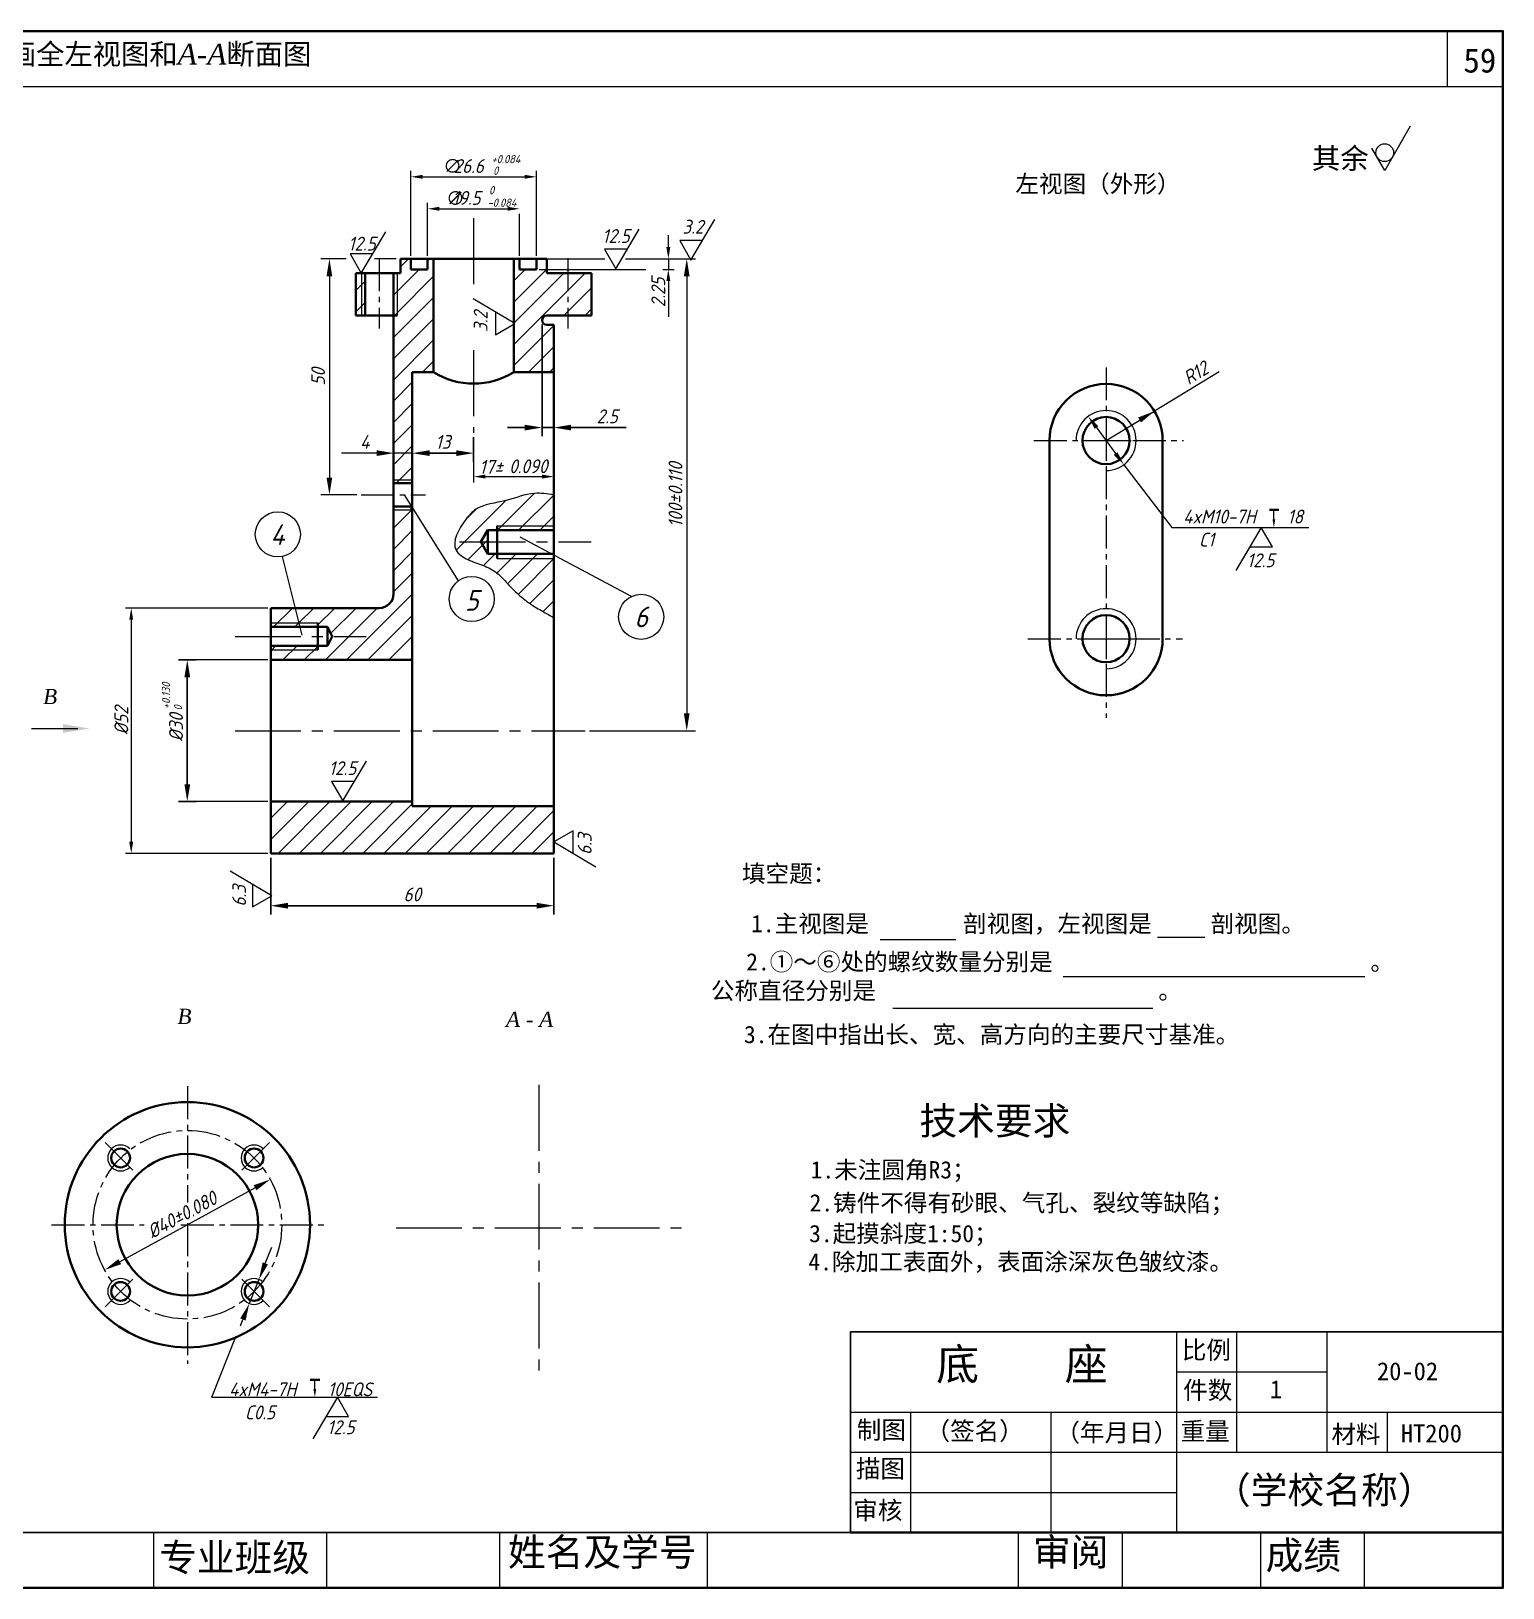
# Model space of a CAD drawing. Header units: millimetres. Extents: x 432 to 762, y 577 to 802.
# Drawn here: x 548.8 to 761.6, y 576.6 to 801.6 of the extents above; entities that cross this region are included whole.
import ezdxf

# ---------------------------------------------------------------- set-up
doc = ezdxf.new("R2010")
doc.units = ezdxf.units.MM
doc.header["$LTSCALE"] = 0.5
doc.linetypes.add('CENTER2', pattern=[28.575, 19.05, -3.175, 3.175, -3.175])
doc.layers.get('0').update_dxf_attribs({"lineweight": 40})
for name, color, linetype, lineweight in [('出图', 7, 'Continuous', 15), ('剖面线', 7, 'Continuous', 9), ('点画线', 7, 'CENTER2', 15), ('粗', 7, 'Continuous', 40), ('细线', 7, 'Continuous', 15)]:
    doc.layers.add(name, color=color, linetype=linetype, lineweight=lineweight)
doc.styles.add('style1', font='SIMFANG.TTF', dxfattribs={"height": 2})
doc.styles.add('style2', font='SIMFANG.TTF', dxfattribs={"height": 2})
doc.styles.add('style3', font='SIMFANG.TTF', dxfattribs={"height": 2.5})
doc.styles.add('数字', font='isocp.shx', dxfattribs={"oblique": 15, "height": 2})
doc.dimstyles.new('ISO-25', dxfattribs={"dimtxt": 2, "dimasz": 2.5, "dimexe": 1.25, "dimexo": 0.625, "dimtad": 1, "dimdec": 0, "dimtxsty": '数字', "dimcen": 2.5, "dimadec": 0, "dimazin": 0, "dimtfac": 1, "dimtdec": 0, "dimtmove": 0, "dimatfit": 3, "dimfxl": 0, "dimarcsym": 0})

# ---------------------------------------------------------------- blocks, each defined once
blk = doc.blocks.new('*D4')
at = {"layer": 'Defpoints', "color": 0, "linetype": 'Continuous', "lineweight": 15}
for p in [(583.43, 682.79), (624.35, 682.79), (624.35, 675.23)]:
    blk.add_point(p, dxfattribs=at)
at = {"layer": '出图', "color": 0, "linetype": 'Continuous', "lineweight": -2}
for p, q in [((583.43, 682.16), (583.43, 673.98)), ((624.35, 682.16), (624.35, 673.98)), ((585.93, 675.23), (621.85, 675.23))]:
    blk.add_line(p, q, dxfattribs=at)
at = {"layer": '出图', "color": 0, "linetype": 'Continuous', "lineweight": 15}
for points in [[(585.93, 675.65), (585.93, 674.81), (583.43, 675.23)], [(621.85, 675.65), (621.85, 674.81), (624.35, 675.23)]]:
    blk.add_solid(points, dxfattribs=at)
at = {"layer": '出图', "color": 0, "linetype": 'Continuous', "insert": (603.89, 676.86), "char_height": 2, "attachment_point": 5, "style": '数字'}
blk.add_mtext('60', dxfattribs=at)
blk = doc.blocks.new('*D5')
at = {"layer": 'Defpoints', "color": 0, "linetype": 'Continuous', "lineweight": 15}
for p in [(603.89, 752.35), (612.76, 743.59), (603.89, 740.64)]:
    blk.add_point(p, dxfattribs=at)
at = {"layer": '出图', "color": 0, "linetype": 'Continuous', "lineweight": -2}
for p, q in [((603.89, 751.73), (603.89, 739.39)), ((612.76, 742.97), (612.76, 739.39)), ((610.26, 740.64), (606.39, 740.64))]:
    blk.add_line(p, q, dxfattribs=at)
at = {"layer": '出图', "color": 0, "linetype": 'Continuous', "lineweight": 15}
for points in [[(606.39, 741.06), (606.39, 740.23), (603.89, 740.64)], [(610.26, 741.06), (610.26, 740.23), (612.76, 740.64)]]:
    blk.add_solid(points, dxfattribs=at)
at = {"layer": '出图', "color": 0, "linetype": 'Continuous', "insert": (608.32, 742.27), "char_height": 2, "attachment_point": 5, "style": '数字'}
blk.add_mtext('13', dxfattribs=at)
blk = doc.blocks.new('*D6')
at = {"layer": 'Defpoints', "color": 0, "linetype": 'Continuous', "lineweight": 15}
for p in [(622.65, 759.85), (624.35, 759.17), (624.35, 744.34)]:
    blk.add_point(p, dxfattribs=at)
at = {"layer": '出图', "color": 0, "linetype": 'Continuous', "lineweight": -2}
for p, q in [((622.65, 759.23), (622.65, 743.09)), ((624.35, 758.55), (624.35, 743.09)), ((620.15, 744.34), (617.65, 744.34)), ((622.65, 744.34), (624.35, 744.34)), ((626.85, 744.34), (634.79, 744.34))]:
    blk.add_line(p, q, dxfattribs=at)
at = {"layer": '出图', "color": 0, "linetype": 'Continuous', "lineweight": 15}
for points in [[(620.15, 744.75), (620.15, 743.92), (622.65, 744.34)], [(626.85, 744.75), (626.85, 743.92), (624.35, 744.34)]]:
    blk.add_solid(points, dxfattribs=at)
at = {"layer": '出图', "color": 0, "linetype": 'Continuous', "insert": (632.07, 745.96), "char_height": 2, "attachment_point": 5, "style": '数字'}
blk.add_mtext('2.5', dxfattribs=at)
blk = doc.blocks.new('*D22')
at = {"layer": 'Defpoints', "color": 0, "lineweight": 15}
for p in [(571.36, 710.75), (573.26, 710.75), (573.26, 690.29)]:
    blk.add_point(p, dxfattribs=at)
at = {"layer": '细线', "color": 0, "lineweight": -2}
for p, q in [((572.64, 710.75), (570.11, 710.75)), ((571.36, 692.79), (571.36, 708.25)), ((572.64, 690.29), (570.11, 690.29))]:
    blk.add_line(p, q, dxfattribs=at)
at = {"layer": '细线', "color": 0, "lineweight": 15}
for points in [[(570.95, 708.25), (571.78, 708.25), (571.36, 710.75)], [(570.95, 692.79), (571.78, 692.79), (571.36, 690.29)]]:
    blk.add_solid(points, dxfattribs=at)
at = {"layer": '细线', "color": 0, "insert": (569.74, 701), "char_height": 2, "attachment_point": 5, "rotation": 90, "style": '数字'}
blk.add_mtext('%%c30', dxfattribs=at)
blk = doc.blocks.new('粗糙度2')
at = {"layer": '细线'}
for p, q in [((5.77, 10), (0, 0)), ((0, 0), (-2.89, 5))]:
    blk.add_line(p, q, dxfattribs=at)
blk.add_circle((0, 4), 2, dxfattribs=at)

msp = doc.modelspace()

# ---------------------------------------------------------------- hatches: boundary and pattern name
at = {"layer": '出图', "linetype": 'Continuous'}
h = msp.add_hatch(dxfattribs=at)
h.set_pattern_fill('ANSI31', color=256, scale=0.682, style=0)
h.set_pattern_definition([(45, (372.0909, 436.7143), (-1.531134, 1.531134), [])])
h.paths.add_polyline_path([(583.43, 690.29), (583.43, 682.79), (624.35, 682.79), (624.35, 689.61), (603.89, 689.61), (603.89, 690.29)])
at = {"layer": '剖面线', "lineweight": 15}
h = msp.add_hatch(dxfattribs=at)
h.set_pattern_fill('ANSI31', color=256, scale=0.682, style=0)
h.paths.add_polyline_path([(595.71, 765.94), (595.71, 760.54), (597.07, 760.54), (597.07, 765.03)])
h.paths.add_polyline_path([(597.07, 766.67), (596.55, 766.67), (596.55, 765.38), (597.07, 765.03)])
h.paths.add_polyline_path([(596.55, 766.67), (596.53, 766.67), (596.52, 766.65), (596.51, 766.67), (595.71, 766.67), (595.71, 765.94), (596.55, 765.38)])
h.paths.add_polyline_path([(601.69, 766.67), (601.16, 766.67), (601.16, 760.54), (601.69, 760.54)])
h.paths.add_polyline_path([(626.4, 766.67), (623.33, 766.67), (623.33, 768.72), (622.25, 768.72), (621.83, 768.72), (621.83, 767.2), (619.41, 767.2), (619.41, 768.72), (618.55, 768.72), (618.55, 759.47), (618.73, 759.37), (618.55, 759.27), (618.55, 752.35), (624.35, 752.35), (624.35, 759.17), (623.33, 759.17, -1), (623.33, 760.54), (626.4, 760.54)])
h.paths.add_polyline_path([(629.81, 766.67), (626.4, 766.67), (626.4, 760.54), (629.81, 760.54)])
h = msp.add_hatch(dxfattribs=at)
h.set_pattern_fill('ANSI31', color=256, scale=0.682, style=0)
h.paths.add_polyline_path([(601.69, 760.54), (601.16, 760.54), (601.16, 740.64), (603.89, 740.64), (603.89, 743.32), (603.89, 752.35), (606.96, 752.35), (606.96, 768.72), (606.11, 768.72), (606.11, 767.2), (603.69, 767.2), (603.69, 768.72), (602.19, 768.72), (602.19, 766.67), (601.69, 766.67)])
h.paths.add_polyline_path([(603.89, 740.64), (601.16, 740.64), (601.16, 737.29), (601.16, 736.78), (603.89, 736.78)])
h.paths.add_polyline_path([(603.89, 736.32), (603.89, 736.78), (601.16, 736.78), (601.16, 736.32)])
h.paths.add_polyline_path([(603.89, 732.45), (603.89, 732.82), (603.83, 732.91), (601.16, 732.91), (601.16, 732.45)])
h = msp.add_hatch(dxfattribs=at)
h.set_pattern_fill('ANSI31', color=256, scale=0.682, style=0)
h.paths.add_polyline_path([(624.35, 734.95), (622.02, 734.95), (622.02, 734.83), (620.41, 734.83), (620.41, 734.72), (619.94, 734.72), (619.94, 734.6), (619.6, 734.6), (619.6, 734.48), (619.25, 734.48), (619.25, 734.37), (618.56, 734.37), (618.56, 734.25), (618.33, 734.25), (618.33, 734.14), (618.1, 734.14), (618.1, 734.02), (617.98, 734.02), (617.98, 733.91), (617.63, 733.91), (617.63, 733.79), (617.4, 733.79), (617.4, 733.68), (617.17, 733.68), (617.17, 733.56), (617.06, 733.56), (617.06, 733.45), (616.76, 733.45), (616.71, 733.39), (616.71, 733.33), (616.36, 733.33), (616.36, 733.21), (616.02, 733.21), (616.02, 733.1), (615.9, 733.1), (615.9, 732.98), (615.09, 732.98), (615.09, 732.87), (614.05, 732.87), (614.05, 732.75), (613.47, 732.75), (613.47, 732.64), (613.24, 732.64), (613.24, 732.52), (612.78, 732.52), (612.78, 732.41), (612.66, 732.41), (612.55, 732.29), (612.55, 732.29), (612.55, 732.29), (612.43, 732.18), (612.43, 732.18), (612.43, 732.18), (612.32, 732.06), (612.32, 732.06), (612.32, 732.06), (612.2, 731.95), (612.2, 731.94), (612.2, 731.94), (612.09, 731.83), (612.09, 731.71), (611.97, 731.71), (611.97, 731.6), (611.85, 731.6), (611.85, 731.48), (611.74, 731.48), (611.74, 731.37), (611.62, 731.37), (611.62, 730.91), (611.51, 730.91), (611.51, 730.67), (611.39, 730.67), (611.39, 730.44), (611.28, 730.44), (611.28, 730.21), (610.93, 730.21), (610.93, 730.1), (610.81, 730.1), (610.81, 729.98), (610.7, 729.98), (610.7, 729.75), (610.47, 729.75), (610.47, 729.52), (610.35, 729.52), (610.35, 729.29), (610.24, 729.29), (610.24, 726.52), (610.35, 726.52), (610.35, 726.29), (610.47, 726.29), (610.47, 726.06), (610.58, 726.06), (610.58, 725.94), (610.7, 725.94), (610.7, 725.83), (610.81, 725.83), (610.81, 725.71), (611.05, 725.71), (611.05, 725.59), (611.28, 725.59), (611.28, 725.48), (611.51, 725.48), (611.51, 725.36), (611.85, 725.36), (611.85, 725.25), (612.09, 725.25), (612.09, 725.13), (613.01, 725.13), (613.01, 725.02), (613.24, 725.02), (613.24, 724.9), (613.36, 724.9), (613.36, 724.79), (613.47, 724.79), (613.47, 724.67), (613.7, 724.67), (613.7, 724.56), (613.94, 724.56), (613.94, 724.44), (614.17, 724.44), (614.17, 724.32), (614.28, 724.32), (614.28, 724.21), (614.51, 724.21), (614.51, 724.09), (614.74, 724.09), (614.74, 723.98), (615.09, 723.98), (615.09, 723.86), (615.32, 723.86), (615.32, 723.75), (615.67, 723.75), (615.67, 723.63), (615.78, 723.63), (615.78, 723.52), (615.9, 723.52), (615.9, 723.4), (616.13, 723.4), (616.13, 723.29), (616.25, 723.29), (616.25, 723.17), (616.59, 723.17), (616.59, 722.94), (616.71, 722.94), (616.71, 722.82), (617.06, 722.82), (617.06, 722.59), (617.17, 722.59), (617.17, 722.48), (617.29, 722.48), (617.29, 722.36), (617.4, 722.36), (617.4, 722.25), (617.52, 722.25), (617.52, 722.13), (617.63, 722.13), (617.63, 722.02), (617.75, 722.02), (617.75, 721.9), (617.98, 721.9), (617.98, 721.67), (618.1, 721.67), (618.1, 721.44), (618.21, 721.44), (618.21, 721.32), (618.33, 721.32), (618.33, 721.21), (618.44, 721.21), (618.44, 720.98), (618.56, 720.98), (618.56, 720.86), (618.67, 720.86), (618.67, 720.75), (618.9, 720.75), (618.9, 720.51), (619.14, 720.51), (619.14, 720.28), (619.37, 720.28), (619.37, 720.05), (619.6, 720.05), (619.6, 719.82), (619.71, 719.82), (619.71, 719.71), (619.83, 719.71), (619.83, 719.59), (620.06, 719.59), (620.06, 719.48), (620.18, 719.48), (620.18, 719.36), (620.29, 719.36), (620.29, 719.24), (620.41, 719.24), (620.41, 719.13), (620.64, 719.13), (620.64, 719.01), (620.87, 719.01), (620.87, 718.9), (620.98, 718.9), (620.98, 718.78), (621.1, 718.78), (621.1, 718.67), (621.45, 718.67), (621.45, 718.55), (621.68, 718.55), (621.68, 718.44), (621.91, 718.44), (621.91, 718.32), (622.02, 718.32), (622.02, 718.21), (622.26, 718.21), (622.26, 718.09), (622.37, 718.09), (622.37, 717.97), (622.49, 717.97), (622.49, 717.86), (622.6, 717.86), (622.6, 717.74), (622.83, 717.74), (622.83, 717.63), (623.06, 717.63), (623.06, 717.51), (623.3, 717.51), (623.3, 717.4), (623.53, 717.4), (623.53, 717.28), (624.35, 717.28), (624.35, 725.4), (616.17, 725.4), (616.17, 726.09), (614.8, 726.09), (614.8, 729.5), (615.88, 729.5), (616.17, 729.79), (616.17, 730.15), (624.35, 730.15)])
h.paths.add_polyline_path([(624.35, 730.15), (616.17, 730.15), (616.17, 729.5), (624.35, 729.5)], flags=16)
h.paths.add_polyline_path([(624.03, 726.09), (616.17, 726.09), (616.17, 725.4), (624.35, 725.4), (624.35, 725.93)], flags=17)
h = msp.add_hatch(dxfattribs=at)
h.set_pattern_fill('ANSI31', color=256, scale=0.682, style=0)
h.paths.add_polyline_path([(586.95, 718.25), (587.49, 716.12), (590.25, 716.12), (590.25, 715.52), (591.61, 715.52), (592.3, 714.16), (591.61, 712.8), (590.25, 712.8), (590.25, 712.2), (583.43, 712.2), (583.43, 710.75), (603.89, 710.75), (603.89, 732.45), (601.16, 732.45), (601.16, 720.3, -0.414214), (599.12, 718.25)])
h.paths.add_polyline_path([(583.43, 716.12), (583.43, 715.52), (587.63, 715.52), (587.49, 716.12)])
h.paths.add_polyline_path([(587.49, 716.12), (586.95, 718.25), (583.43, 718.25), (583.43, 716.12)], flags=16)
h.paths.add_polyline_path([(583.43, 712.8), (583.43, 712.2), (590.25, 712.2), (590.25, 712.8)])
h.paths.add_polyline_path([(601.16, 732.91), (601.16, 732.45), (603.89, 732.45), (603.89, 732.82), (603.83, 732.91)])

# ---------------------------------------------------------------- linework, layer by layer
at = {"lineweight": 15}
for p, q in [((714.4, 584.64), (714.4, 613.65)), ((723.11, 596.24), (723.11, 613.65)), ((736.17, 596.24), (736.17, 613.65)), ((714.4, 607.85), (736.17, 607.85)), ((667.25, 602.05), (761.55, 602.05)), ((675.96, 584.64), (675.96, 602.05)), ((696.27, 584.64), (696.27, 602.05)), ((667.25, 596.24), (714.4, 596.24)), ((714.4, 596.24), (761.55, 596.24)), ((667.25, 590.44), (714.4, 590.44))]:
    msp.add_line(p, q, dxfattribs=at)
msp.add_lwpolyline([(431.55, 576.64), (761.55, 576.64), (761.55, 801.64), (431.55, 801.64)], close=True)
at = {"layer": '出图', "linetype": 'Continuous'}
for p, q in [((603.69, 769.15), (603.69, 781.44)), ((621.83, 769.15), (621.83, 781.44)), ((605.39, 780.58), (620.12, 780.58)), ((606.11, 769.15), (606.11, 776.82)), ((607.81, 775.96), (617.7, 775.96)), ((619.41, 769.15), (619.41, 775.23)), ((644.18, 768.55), (647.65, 774.41)), ((596.52, 766.65), (600.06, 772.63)), ((633.31, 767.28), (636.71, 773.02)), ((640.91, 770.42), (640.91, 772.13)), ((631.68, 770.1), (633.31, 767.28)), ((634.94, 770.1), (631.68, 770.1)), ((645.81, 771.37), (642.56, 771.37)), ((642.56, 771.37), (644.18, 768.55)), ((594.31, 768.72), (590.66, 768.72)), ((601.56, 768.72), (598.41, 768.72)), ((622.25, 768.72), (631.72, 768.72)), ((623.95, 768.72), (631.58, 768.72)), ((634.7, 768.72), (641.76, 768.72)), ((636.26, 768.72), (644.82, 768.72)), ((640.91, 768.72), (640.91, 767.2)), ((591.91, 766.22), (591.91, 737.12)), ((622.25, 767.2), (637.66, 767.2)), ((640.1, 767.2), (641.76, 767.2)), ((640.91, 765.5), (640.91, 760.35)), ((643.57, 766.22), (643.57, 703.02)), ((618.73, 759.37), (612.67, 762.96)), ((615.91, 761), (615.91, 757.74)), ((615.91, 757.74), (618.73, 759.37)), ((720.52, 752.37), (711.18, 746.71)), ((704.19, 742.46), (711.18, 746.71)), ((601.16, 737.29), (601.16, 743.32)), ((603.89, 737.29), (603.89, 743.32)), ((598.72, 740.64), (593.64, 740.64)), ((603.95, 740.64), (601.22, 740.64)), ((612.76, 740.22), (612.76, 736.4)), ((624.35, 721.41), (624.35, 738.11)), ((614.46, 737.25), (622.65, 737.25)), ((595.89, 734.62), (590.66, 734.62)), ((610.57, 722.2), (602.76, 734.62)), ((603.64, 732.57), (603.89, 732.82)), ((728.45, 731.09), (728.45, 732.44)), ((615.88, 729.5), (616.17, 729.79)), ((616.17, 729.79), (616.23, 729.85)), ((713.69, 729.89), (733.48, 729.89)), ((726.61, 729.89), (722.93, 723.69)), ((728.24, 727.08), (726.61, 729.89)), ((635.59, 719.93), (619.51, 728.5)), ((724.98, 727.08), (728.24, 727.08)), ((585.09, 725.7), (587.93, 714.34)), ((583, 718.25), (562.41, 718.25)), ((563.26, 716.55), (563.26, 684.49)), ((583, 710.75), (572.41, 710.75)), ((548.86, 700.84), (555.54, 700.84)), ((629.5, 700.52), (644.82, 700.52)), ((593.86, 690.38), (597.25, 696.11)), ((592.23, 693.2), (593.86, 690.38)), ((595.49, 693.2), (592.23, 693.2)), ((583, 690.29), (572.41, 690.29)), ((627.17, 686.07), (624.35, 684.45)), ((624.35, 684.45), (630.41, 680.86)), ((627.17, 682.82), (627.17, 686.07)), ((583, 682.79), (562.41, 682.79)), ((583.59, 676.68), (577.58, 680.24)), ((580.77, 678.31), (580.77, 675.05)), ((580.77, 675.05), (583.59, 676.68)), ((711.63, 670.68), (718.45, 670.68)), ((671.51, 670.35), (682.47, 670.35)), ((697.98, 665.01), (741.61, 665.01)), ((589.8, 605.37), (589.8, 606.72)), ((574.92, 604.2), (598.85, 604.2)), ((593.06, 604.2), (589.5, 598.19)), ((594.68, 601.39), (593.06, 604.2)), ((591.43, 601.39), (594.68, 601.39))]:
    msp.add_line(p, q, dxfattribs=at)
at = {"layer": '出图', "linetype": 'CENTER2'}
for p, q in [((612.76, 774.58), (612.76, 765.03)), ((612.76, 755.52), (612.76, 743.59)), ((610.72, 727.8), (629.77, 727.8)), ((578.27, 700.52), (628.87, 700.52)), ((622.2, 649.33), (622.2, 608.02)), ((601.54, 628.67), (642.85, 628.67))]:
    msp.add_line(p, q, dxfattribs=at)
at = {"layer": '出图', "linetype": 'CENTER2', "ltscale": 0.5}
for p, q in [((693.77, 742.46), (715.4, 742.46)), ((596.52, 734.62), (605.82, 734.62)), ((692.89, 713.82), (715.22, 713.82)), ((571.38, 649.14), (571.38, 632.35)), ((551.75, 629.12), (565.13, 629.12)), ((570.45, 629.12), (591.82, 629.12)), ((571.38, 629.34), (571.38, 609.04))]:
    msp.add_line(p, q, dxfattribs=at)
at = {"layer": '出图', "lineweight": 30}
for p, q in [((761.55, 613.65), (667.25, 613.65)), ((667.25, 613.65), (667.25, 584.64))]:
    msp.add_line(p, q, dxfattribs=at)
at = {"layer": '出图', "linetype": 'Continuous'}
for centre in [(584.45, 728.9), (612.49, 719.56), (636.98, 716.98)]:
    msp.add_circle(centre, 3.26, dxfattribs=at)
at = {"layer": '出图', "linetype": 'CENTER2', "ltscale": 0.5}
msp.add_circle((571.38, 629.12), 13.64, dxfattribs=at)
at = {"layer": '出图', "linetype": 'Continuous'}
for points in [[(605.39, 780.87), (605.39, 780.3), (603.69, 780.58)], [(620.12, 780.87), (620.12, 780.3), (621.83, 780.58)], [(607.81, 776.25), (607.81, 775.68), (606.11, 775.96)], [(617.7, 776.25), (617.7, 775.68), (619.41, 775.96)], [(640.62, 770.42), (641.19, 770.42), (640.91, 768.72)], [(591.49, 766.22), (592.32, 766.22), (591.91, 768.72)], [(643.15, 766.22), (643.98, 766.22), (643.57, 768.72)], [(640.62, 765.5), (641.19, 765.5), (640.91, 767.2)], [(708.82, 745.79), (709.24, 745.07), (711.18, 746.71)], [(598.72, 741.06), (598.72, 740.23), (601.22, 740.64)], [(591.49, 737.12), (592.32, 737.12), (591.91, 734.62)], [(614.46, 737.54), (614.46, 736.97), (612.76, 737.25)], [(622.65, 737.54), (622.65, 736.97), (624.35, 737.25)], [(728.25, 731.09), (728.65, 731.09), (728.45, 729.89)], [(562.97, 716.55), (563.54, 716.55), (563.26, 718.25)], [(643.15, 703.02), (643.98, 703.02), (643.57, 700.52)], [(553.41, 701.48), (553.41, 700.2), (557.24, 700.84)], [(562.97, 684.49), (563.54, 684.49), (563.26, 682.79)], [(589.6, 605.37), (590, 605.37), (589.8, 604.18)]]:
    msp.add_solid(points, dxfattribs=at)
at = {"layer": '剖面线', "lineweight": 15}
msp.add_line((673.34, 660.42), (710.93, 660.42), dxfattribs=at)
at = {"layer": '点画线', "ltscale": 0.5}
for p, q in [((599.12, 768.81), (599.12, 758.64)), ((626.4, 768.81), (626.4, 758.64))]:
    msp.add_line(p, q, dxfattribs=at)
at = {"layer": '点画线', "linetype": 'CENTER2', "ltscale": 0.5}
msp.add_line((704.19, 753.04), (704.19, 702.4), dxfattribs=at)
at = {"layer": '点画线'}
msp.add_line((578.27, 714.16), (597.21, 714.16), dxfattribs=at)
at = {"layer": '点画线', "linetype": 'Continuous'}
for p, q in [((563.48, 637.02), (559.51, 641)), ((579.27, 637.02), (583.25, 641)), ((563.48, 621.23), (559.51, 617.25)), ((579.27, 621.23), (583.25, 617.25))]:
    msp.add_line(p, q, dxfattribs=at)
at = {"layer": '点画线', "linetype": 'CENTER2'}
for p, q in [((582.64, 623.53), (583.57, 625.86)), ((581.72, 621.21), (580.33, 617.75)), ((574.92, 604.2), (579.4, 615.43))]:
    msp.add_line(p, q, dxfattribs=at)
for points in [[(582.26, 623.69), (583.03, 623.38), (581.72, 621.21)], [(579.02, 615.58), (579.79, 615.27), (580.33, 617.75)]]:
    msp.add_solid(points, dxfattribs=at)
at = {"layer": '粗'}
for p, q in [((602.19, 768.72), (623.33, 768.72)), ((602.19, 768.72), (602.19, 766.67)), ((603.69, 768.72), (603.69, 767.2)), ((606.11, 768.72), (606.11, 767.2)), ((606.96, 768.72), (606.96, 752.35)), ((618.55, 768.72), (618.55, 752.35)), ((619.41, 768.72), (619.41, 767.2)), ((621.83, 768.72), (621.83, 767.2)), ((623.33, 768.72), (623.33, 766.67)), ((595.71, 766.67), (602.19, 766.67)), ((595.71, 766.67), (595.71, 760.54)), ((597.07, 766.67), (597.07, 760.54)), ((601.16, 766.67), (601.16, 760.54)), ((606.11, 767.2), (603.69, 767.2)), ((619.41, 767.2), (621.83, 767.2)), ((623.33, 766.67), (629.81, 766.67)), ((629.81, 766.67), (629.81, 760.54)), ((595.71, 760.54), (601.69, 760.54)), ((601.16, 760.54), (601.16, 720.3)), ((623.33, 760.54), (629.81, 760.54)), ((623.33, 759.17), (624.35, 759.17)), ((624.35, 759.17), (624.35, 682.79)), ((603.89, 752.35), (603.89, 690.29)), ((603.89, 752.35), (606.96, 752.35)), ((618.55, 752.35), (624.35, 752.35)), ((601.16, 736.32), (603.89, 736.32)), ((601.16, 732.91), (603.89, 732.91)), ((613.82, 727.8), (614.82, 729.54)), ((614.8, 729.5), (624.35, 729.5)), ((614.8, 729.5), (614.8, 726.09)), ((616.17, 730.15), (616.17, 725.4)), ((614.81, 726.06), (613.8, 727.8)), ((614.8, 726.09), (624.35, 726.09)), ((583.43, 718.25), (583.43, 682.79)), ((583.43, 718.25), (599.12, 718.25)), ((583.43, 715.52), (591.61, 715.52)), ((590.25, 716.12), (590.25, 714.16)), ((591.61, 715.52), (591.61, 714.16)), ((591.61, 715.52), (592.3, 714.16)), ((590.25, 712.2), (590.25, 714.16)), ((591.61, 712.8), (591.61, 714.16)), ((591.61, 712.8), (592.3, 714.16)), ((583.43, 712.8), (591.61, 712.8)), ((583.43, 710.75), (603.89, 710.75)), ((667.25, 584.64), (761.55, 584.64))]:
    msp.add_line(p, q, dxfattribs=at)
at = {"layer": '粗', "linetype": 'Continuous'}
for p, q in [((696, 742.46), (696, 713.82)), ((712.37, 742.46), (712.37, 713.82)), ((727.84, 732.44), (729.15, 732.44)), ((583.43, 690.29), (603.89, 690.29)), ((603.89, 690.29), (603.89, 689.61)), ((603.89, 689.61), (624.35, 689.61)), ((583.43, 682.79), (624.35, 682.79)), ((589.11, 606.72), (590.53, 606.72))]:
    msp.add_line(p, q, dxfattribs=at)
at = {"layer": '粗', "lineweight": 30}
for p, q in [((761.55, 584.64), (761.55, 613.65)), ((431.55, 584.64), (761.55, 584.64))]:
    msp.add_line(p, q, dxfattribs=at)
at = {"layer": '粗', "lineweight": 18}
msp.add_line((744.87, 596.24), (744.87, 602.05), dxfattribs=at)
at = {"layer": '粗', "linetype": 'Continuous'}
for centre, radius in [((704.19, 742.46), 3.41), ((704.19, 742.46), 3.41), ((704.19, 713.82), 3.41), ((571.38, 629.12), 17.73), ((561.73, 638.77), 1.36), ((571.38, 629.12), 10.23), ((581.02, 638.77), 1.36), ((561.73, 619.48), 1.36), ((581.02, 619.48), 1.36)]:
    msp.add_circle(centre, radius, dxfattribs=at)
at = {"layer": '粗'}
for centre, radius, start, end in [((623.33, 759.85), 0.682, 90, 270), ((612.76, 761.6), 10.91, 237.91, 302.09), ((599.12, 720.3), 2.05, 270, 0)]:
    msp.add_arc(centre, radius, start, end, dxfattribs=at)
at = {"layer": '粗', "linetype": 'Continuous'}
for centre, start, end in [((704.19, 742.46), 0, 180), ((704.19, 713.82), 180, 0)]:
    msp.add_arc(centre, 8.18, start, end, dxfattribs=at)
at = {"layer": '细线'}
for p, q in [((753.55, 793.64), (753.55, 801.64)), ((431.55, 793.64), (761.55, 793.64)), ((541.55, 793.64), (651.55, 793.64)), ((598.15, 769.47), (594.9, 769.47)), ((594.9, 769.47), (596.52, 766.65)), ((596.55, 766.67), (596.55, 760.64)), ((601.69, 766.67), (601.69, 760.54)), ((702.8, 744.34), (705.57, 740.58)), ((704.19, 744.73), (704.19, 739.51)), ((701.69, 742.46), (707.82, 742.46)), ((706.76, 738.97), (713.69, 729.89)), ((601.16, 736.78), (603.89, 736.78)), ((601.16, 732.45), (603.89, 732.45)), ((616.17, 730.15), (624.35, 730.15)), ((616.17, 725.4), (624.35, 725.4)), ((583.41, 716.12), (590.23, 716.12)), ((704.19, 716.09), (704.19, 710.87)), ((701.69, 713.82), (707.82, 713.82)), ((583.41, 712.2), (590.23, 712.2)), ((566.55, 576.64), (566.55, 584.64)), ((591.55, 576.64), (591.55, 584.64)), ((616.55, 576.64), (616.55, 584.64)), ((646.55, 576.64), (646.55, 584.64)), ((691.55, 576.64), (691.55, 584.64)), ((706.55, 576.64), (706.55, 584.64)), ((726.55, 576.64), (726.55, 584.64)), ((741.55, 576.64), (741.55, 584.64))]:
    msp.add_line(p, q, dxfattribs=at)
at = {"layer": '细线', "linetype": 'Continuous'}
msp.add_line((581.16, 634.47), (561.6, 623.78), dxfattribs=at)
for centre, radius, start, end in [((704.19, 742.46), 4.34, 270, 180), ((704.19, 713.82), 4.34, 270, 180), ((561.73, 638.77), 1.87, 45, 315), ((581.02, 638.77), 1.87, 45, 315), ((561.73, 619.48), 1.87, 45, 315), ((581.02, 619.48), 1.87, 45, 315)]:
    msp.add_arc(centre, radius, start, end, dxfattribs=at)
at = {"layer": '细线', "lineweight": 15}
msp.add_open_spline([(624.35, 734.59), (623.4, 734.74), (621.03, 735.12), (617.44, 733.52), (613.54, 733.26), (611.06, 730.52), (609.07, 726.98), (612.02, 725.08), (614.14, 724.51), (616.2, 723.43), (617.65, 721.76), (619.17, 720.21), (620.89, 718.84), (622.69, 717.82), (623.84, 717.15), (624.35, 716.85)], degree=3, knots=[0, 0, 0, 0, 2.833474, 7.064409, 11.578985, 13.656807, 18.316919, 20.49649, 22.872167, 25.122594, 27.287944, 29.453294, 31.63376, 33.863644, 35.642085, 35.642085, 35.642085, 35.642085], dxfattribs=at)
at = {"layer": '细线'}
for points in [[(703.07, 744.54), (702.53, 744.15), (701.61, 745.95)], [(705.84, 740.78), (705.3, 740.38), (706.76, 738.97)]]:
    msp.add_solid(points, dxfattribs=at)
at = {"layer": '细线', "linetype": 'Continuous', "lineweight": 15}
for points in [[(580.96, 634.83), (581.36, 634.1), (583.35, 635.66)], [(561.4, 624.15), (561.8, 623.42), (559.41, 622.59)]]:
    msp.add_solid(points, dxfattribs=at)

# ---------------------------------------------------------------- block references
at = {"layer": '点画线', "xscale": 0.6400000000000001, "yscale": 0.6400000000000001, "zscale": 0.6400000000000001}
msp.add_blockref('粗糙度2', (744.47, 781.51), dxfattribs=at)

# ---------------------------------------------------------------- texts
at = {"insert": (434.96, 799.81), "char_height": 3, "attachment_point": 1}
msp.add_mtext('{\\fSimHei|b0|i0|c134|p2;8-6 看懂底座零件图，想象该零件的结构形状，完成填空题并画全左视图和\\fTimes New Roman|b0|i1|c0|p18;A-A\\fSimHei|b0|i0|c134|p2;断面图}', dxfattribs=at)
at = {"insert": (651.55, 681.13), "char_height": 2.5, "width": 23.3701, "attachment_point": 1}
msp.add_mtext('{\\f黑体|b0|i0|c134|p2;填空题：}', dxfattribs=at)
at = {"char_height": 2.5, "width": 124.8714, "attachment_point": 1, "style": 'style3'}
for s, insert in [('1.主视图是        剖视图，左视图是     剖视图。', (652.87, 673.89)), ('    2.①～⑥处的螺纹数量分别是                           。\\P 公称直径分别是                        。', (645.36, 668.37)), ('3.在图中指出长、宽、高方向的主要尺寸基准。', (651.84, 657.87))]:
    msp.add_mtext(s, dxfattribs=dict(at, insert=insert))
at = {"layer": '出图', "linetype": 'Continuous'}
for p in [(608.35, 781.14), (608.77, 776.49)]:
    msp.add_text('∅', height=2, dxfattribs=at).set_placement(p)
at = {"layer": '出图', "linetype": 'Continuous', "style": '数字', "oblique": 15}
for s, p in [('26.6', (609.86, 781.14)), ('19.5', (609.69, 776.53))]:
    msp.add_text(s, height=2, dxfattribs=at).set_placement(p)
msp.add_text('%%C52', height=2, rotation=90, dxfattribs=at).set_placement((562.83, 699.94))
at = {"layer": '出图', "linetype": 'Continuous', "attachment_point": 5, "style": '数字'}
for s, insert, char_height in [('+0.084', (617.44, 783.14), 1.2), ('0', (615.94, 781.46), 1.2), ('0', (615.35, 778.65), 1.2), ('-0.084', (616.86, 776.84), 1.2), ('4', (597.02, 742.27), 2), ('17%%P', (615.27, 738.65), 2), ('0.090', (620.66, 738.74), 2)]:
    msp.add_mtext(s, dxfattribs=dict(at, insert=insert, char_height=char_height))
at = {"layer": '出图', "linetype": 'Continuous', "attachment_point": 1}
for s, insert, char_height, width, style in [('左视图（外形）', (691.08, 780.82), 2.5, 29.409, 'style3'), ('3.2', (642.94, 774.36), 2, 6.2157, '数字'), ('12.5', (594.63, 771.92), 2, 6.2157, '数字'), ('12.5', (631.35, 773.02), 2, 6.2157, '数字'), ('4xM10-7H    18\\P  C1', (715.33, 732.47), 2, 27.1117, '数字'), ('4', (583.38, 730.37), 3, 18.433, '数字'), ('12.5', (724.55, 726.15), 2, 6.2157, '数字'), ('5', (611.51, 720.86), 3, 18.433, '数字'), ('6', (636, 718.48), 3, 18.433, '数字'), ('12.5', (591.82, 696.11), 2, 6.2157, '数字'), ('4xM4-7H    10EQS\\P  C0.5', (577.4, 606.33), 2, 31.1539, '数字'), ('12.5', (591.58, 600.85), 2, 6.2157, '数字')]:
    msp.add_mtext(s, dxfattribs=dict(at, insert=insert, char_height=char_height, width=width, style=style))
at = {"layer": '出图', "linetype": 'Continuous', "attachment_point": 5, "style": '数字'}
for s, insert, char_height, rotation in [('2.25', (639.45, 763.88), 2, 90), ('R12', (717.15, 752.22), 2, 31.238), ('50', (590.28, 751.67), 2, 90), ('100%%p0.110', (641.94, 734.62), 2, 90), ('+0.130', (568.29, 705.56), 1.2, 90), ('0', (570.02, 703.81), 1.2, 90)]:
    msp.add_mtext(s, dxfattribs=dict(at, insert=insert, char_height=char_height, rotation=rotation))
at = {"layer": '出图', "linetype": 'Continuous', "attachment_point": 1}
for s, insert, char_height, width in [('{\\fTimes New Roman|b0|i1|c0|p18;B}', (550.52, 706.57), 2.2, 11.0743), ('{\\fTimes New Roman|b0|i1|c0|p18;B\\f宋体|b0|i0|c134|p54;\\H1.55x; }', (569.94, 660.34), 2.2, 11.0743), ('{\\fTimes New Roman|b0|i1|c0|p18;A - A}', (617.43, 659.92), 2.2, 18.6533), ('{\\fFangSong_GB2312|b0|i0|c134|p49;\\H1.333x;技术要求}', (677.2, 646.15), 3, 68.5354), ('{\\f仿宋_GB2312|b0|i0|c134|p49;1.未注圆角R3；}', (661.48, 638.31), 2.5, 95.9495), ('{\\f仿宋_GB2312|b0|i0|c134|p49;2.铸件不得有砂眼、气孔、裂纹等缺陷；}', (661.32, 633.54), 2.5, 95.9495), ('{\\f仿宋_GB2312|b0|i0|c134|p49;3.起摸斜度1:50；}', (661.26, 629.1), 2.5, 95.9495), ('{\\f仿宋_GB2312|b0|i0|c134|p49;4.除加工表面外，表面涂深灰色皱纹漆。}', (661.16, 625.02), 2.5, 95.9495)]:
    msp.add_mtext(s, dxfattribs=dict(at, insert=insert, char_height=char_height, width=width))
at = {"layer": '出图', "linetype": 'Continuous', "char_height": 2, "width": 6.2157, "attachment_point": 1, "rotation": 90, "style": '数字'}
for insert in [(627.82, 682.57), (577.86, 675.1)]:
    msp.add_mtext('6.3', dxfattribs=dict(at, insert=insert))
at = {"layer": '剖面线', "lineweight": 15, "style": 'style1'}
for s, height, p in [('比例', 2.6, (715.15, 609.72)), ('底    座', 4.55, (679.63, 606.69)), ('20-02', 2.6, (743.35, 606.65)), ('件数', 2.6, (715.34, 603.91)), (' 1', 2.6, (726.1, 604.04)), ('制图', 2.6, (668.16, 598.17)), ('（签名）', 2.6, (678.1, 598.02)), ('（年月日）', 2.6, (696.87, 597.79)), ('重量', 2.6, (714.97, 597.98)), ('材料', 2.6, (736.77, 597.55)), ('HT200', 2.6, (746.8, 597.66)), ('描图', 2.6, (668.02, 592.56)), ('审核', 2.6, (667.65, 586.54))]:
    msp.add_text(s, height=height, dxfattribs=at).set_placement(p)
at = {"layer": '点画线', "insert": (733.96, 784.75), "char_height": 3, "width": 13.8675, "attachment_point": 1, "style": 'style1'}
msp.add_mtext('其余', dxfattribs=at)
at = {"layer": '细线', "style": 'style2'}
msp.add_text('（学校名称）', height=3.9, dxfattribs=at).set_placement((719.77, 588.82))
at = {"layer": '细线', "attachment_point": 1}
for s, insert, char_height, width in [('{\\fSimSun|b0|i0|c134|p2;59}', (755.84, 799.15), 3.5, 5.5866), ('{\\f仿宋_GB2312|b0|i0|c134|p49;专业班级}', (567.29, 583.02), 4, 23.3701), ('{\\f仿宋_GB2312|b0|i0|c134|p49;姓名及学号}', (617.72, 583.81), 4, 29.8443), ('{\\f仿宋_GB2312|b0|i0|c134|p49;审阅}', (693.62, 583.82), 4, 13.7378), ('{\\f仿宋_GB2312|b0|i0|c134|p49;成绩}', (727.25, 583.34), 4, 13.2641)]:
    msp.add_mtext(s, dxfattribs=dict(at, insert=insert, char_height=char_height, width=width))
at = {"layer": '细线', "insert": (612.77, 758.15), "char_height": 2, "width": 6.2157, "attachment_point": 1, "rotation": 90, "style": '数字'}
msp.add_mtext('3.2', dxfattribs=at)
at = {"layer": '细线', "linetype": 'Continuous', "insert": (570.6, 630.55), "char_height": 2, "attachment_point": 5, "rotation": 28.644, "style": '数字'}
msp.add_mtext('%%C40%%P0.080', dxfattribs=at)

# ---------------------------------------------------------------- dimensions: what is measured, and where the dimension line sits
at = {"layer": '出图', "linetype": 'Continuous'}
for base, p1, p2, text, picture, middle in [((624.35, 744.34), (622.65, 759.85), (624.35, 759.17), '2.5', '*D6', (632.07, 745.96)), ((603.89, 740.64), (612.76, 743.59), (603.89, 752.35), '13', '*D5', (608.32, 742.27)), ((624.35, 675.23), (583.43, 682.79), (624.35, 682.79), '60', '*D4', (603.89, 676.86))]:
    dim = msp.add_linear_dim(base=base, p1=p1, p2=p2, text=text, dimstyle='ISO-25', dxfattribs=at)
    dim.commit()
    dim.dimension.update_dxf_attribs({"geometry": picture, "text_midpoint": middle})
at = {"layer": '细线'}
dim = msp.add_linear_dim(base=(571.36, 710.75), p1=(573.26, 690.29), p2=(573.26, 710.75), angle=90, text='%%c30', dimstyle='ISO-25', dxfattribs=at)
dim.commit()
dim.dimension.update_dxf_attribs({"geometry": '*D22', "text_midpoint": (571.36, 701), "dimtype": 160})

doc.saveas('drawing.dxf')
